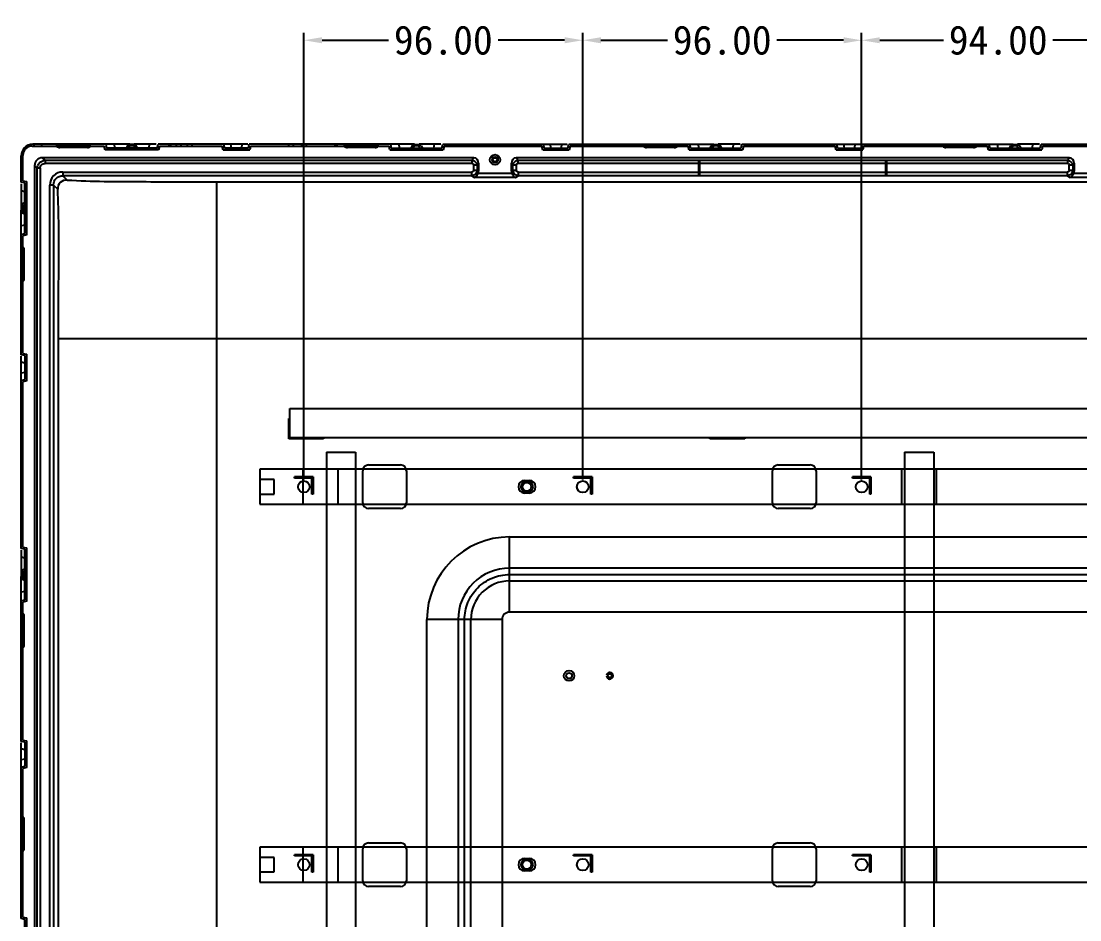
# Model space of a CAD drawing. Header units: millimetres. Extents: x 7835 to 8931, y -815 to 22.
# Drawn here: x 7835.2 to 8199.6, y -286.7 to 22.4 of the extents above; entities that cross this region are included whole.
import ezdxf

# ---------------------------------------------------------------- set-up
doc = ezdxf.new("R2010")
doc.units = ezdxf.units.MM
doc.header["$LTSCALE"] = 46.255
doc.header["$PDMODE"] = 3
doc.header["$PDSIZE"] = 0.3125
doc.layers.get('0').update_dxf_attribs({"linetype": 'CONTINUOUS'})
doc.layers.get('Defpoints').update_dxf_attribs({"linetype": 'CONTINUOUS'})
doc.styles.get("Standard").update_dxf_attribs({"font": 'simfang.ttf'})
doc.dimstyles.new('001', dxfattribs={"dimscale": 2.5, "dimtxt": 4, "dimasz": 2.5, "dimexe": 1, "dimexo": 1, "dimgap": 0.5, "dimtad": 0, "dimzin": 0, "dimdsep": 46, "dimtxsty": 'Standard', "dimcen": 0, "dimclrd": 2, "dimclre": 2, "dimclrt": 5, "dimadec": 0, "dimazin": 0, "dimtp": 0.01, "dimtm": 0.01, "dimtfac": 1, "dimtofl": 0, "dimtmove": 0, "dimatfit": 3, "dimldrblk": 'CLOSED', "dimfxl": 1, "dimtolj": 1, "dimtzin": 0, "dimarcsym": 0})

# ---------------------------------------------------------------- blocks, each defined once
blk = doc.blocks.new('00')
at = {"color": 1}
for p, q in [((7940.31, -125.82), (7940.31, -539.62)), ((7940.31, -125.82), (7950.31, -125.82)), ((7950.31, -125.82), (7950.31, -539.62))]:
    blk.add_line(p, q, dxfattribs=at)
blk = doc.blocks.new('001')
at = {"color": 1, "linetype": 'Continuous'}
for p, q in [((7927.68, -120.82), (7927.68, -110.82)), ((7927.68, -110.82), (8838.88, -110.82)), ((7927.68, -120.82), (8838.88, -120.82))]:
    blk.add_line(p, q, dxfattribs=at)
blk = doc.blocks.new('02')
at = {"color": 1}
for p, q in [((8139.28, -125.82), (8139.28, -539.62)), ((8139.28, -125.82), (8149.28, -125.82)), ((8149.28, -125.82), (8149.28, -539.62))]:
    blk.add_line(p, q, dxfattribs=at)
blk = doc.blocks.new('A$C61f20c2e')
at = {"color": 3, "linetype": 'Continuous'}
for p, q in [((37.5, 15), (48.5, 15)), ((178.5, 15), (189.5, 15)), ((458.5, 13.5), (0, 13.5)), ((0, 13.5), (0, 1.5)), ((15, 1.5), (15, 13.5)), ((27, 1.5), (27, 13.5)), ((35.5, 2), (35.5, 13)), ((50.5, 13), (50.5, 2)), ((176.5, 2), (176.5, 13)), ((191.5, 13), (191.5, 2)), ((221, 1.5), (221, 13.5)), ((233, 1.5), (233, 13.5)), ((5, 10), (0, 10)), ((5, 5), (5, 10)), ((91.2, 9.65), (92.8, 9.65)), ((0, 5), (5, 5)), ((92.8, 5.35), (91.2, 5.35)), ((0, 1.5), (458.5, 1.5)), ((48.5, 0), (37.5, 0)), ((189.5, 0), (178.5, 0))]:
    blk.add_line(p, q, dxfattribs=at)
for centre, radius, start, end in [((37.5, 13), 2, 90, 180), ((48.5, 13), 2, 0, 90), ((178.5, 13), 2, 90, 180), ((189.5, 13), 2, 0, 90), ((91.2, 7.5), 2.15, 90, 270), ((92.8, 7.5), 2.15, 270, 90), ((37.5, 2), 2, 180, 270), ((48.5, 2), 2, 270, 0), ((178.5, 2), 2, 180, 270), ((189.5, 2), 2, 270, 0)]:
    blk.add_arc(centre, radius, start, end, dxfattribs=at)
blk = doc.blocks.new('*D426')
at = {"color": 2, "lineweight": -2, "transparency": 16777216}
for p, q in [((8124.48, -135.22), (8124.48, 18.37)), ((8218.48, -135.22), (8218.48, 18.37)), ((8130.73, 15.87), (8152.63, 15.87)), ((8212.23, 15.87), (8190.33, 15.87))]:
    blk.add_line(p, q, dxfattribs=at)
at = {"color": 2, "transparency": 16777216}
for points in [[(8130.73, 16.91), (8130.73, 14.82), (8124.48, 15.87)], [(8212.23, 16.91), (8212.23, 14.82), (8218.48, 15.87)]]:
    blk.add_solid(points, dxfattribs=at)
at = {"layer": 'Defpoints', "color": 0, "transparency": 16777216}
for p in [(8124.48, 15.87), (8124.48, -137.72), (8218.48, -137.72)]:
    blk.add_point(p, dxfattribs=at)
at = {"color": 5, "transparency": 16777216, "insert": (8171.48, 15.87), "char_height": 10, "attachment_point": 5}
blk.add_mtext('\\A1;94.00', dxfattribs=at)
blk = doc.blocks.new('_CLOSED')
at = {"color": 0, "linetype": 'ByBlock'}
for p, q in [((0, 0), (-1, 0.167)), ((-1, 0.167), (-1, -0.167)), ((-1, -0.167), (0, 0)), ((-1, 0), (0, 0))]:
    blk.add_line(p, q, dxfattribs=at)
blk = doc.blocks.new('*D427')
at = {"color": 2, "lineweight": -2, "transparency": 16777216}
for p, q in [((8028.48, -135.22), (8028.48, 18.37)), ((8124.48, -135.22), (8124.48, 18.37)), ((8034.73, 15.87), (8057.63, 15.87)), ((8118.23, 15.87), (8095.33, 15.87))]:
    blk.add_line(p, q, dxfattribs=at)
at = {"color": 2, "transparency": 16777216}
for points in [[(8034.73, 16.91), (8034.73, 14.82), (8028.48, 15.87)], [(8118.23, 16.91), (8118.23, 14.82), (8124.48, 15.87)]]:
    blk.add_solid(points, dxfattribs=at)
at = {"layer": 'Defpoints', "color": 0, "transparency": 16777216}
for p in [(8028.48, 15.87), (8028.48, -137.72), (8124.48, -137.72)]:
    blk.add_point(p, dxfattribs=at)
at = {"color": 5, "transparency": 16777216, "insert": (8076.48, 15.87), "char_height": 10, "attachment_point": 5}
blk.add_mtext('\\A1;96.00', dxfattribs=at)
blk = doc.blocks.new('*D428')
at = {"color": 2, "lineweight": -2, "transparency": 16777216}
for p, q in [((7932.48, -135.22), (7932.48, 18.37)), ((8028.48, -135.22), (8028.48, 18.37)), ((7938.73, 15.87), (7961.63, 15.87)), ((8022.23, 15.87), (7999.33, 15.87))]:
    blk.add_line(p, q, dxfattribs=at)
at = {"color": 2, "transparency": 16777216}
for points in [[(7938.73, 16.91), (7938.73, 14.82), (7932.48, 15.87)], [(8022.23, 16.91), (8022.23, 14.82), (8028.48, 15.87)]]:
    blk.add_solid(points, dxfattribs=at)
at = {"layer": 'Defpoints', "color": 0, "transparency": 16777216}
for p in [(7932.48, 15.87), (7932.48, -137.72), (8028.48, -137.72)]:
    blk.add_point(p, dxfattribs=at)
at = {"color": 5, "transparency": 16777216, "insert": (7980.48, 15.87), "char_height": 10, "attachment_point": 5}
blk.add_mtext('\\A1;96.00', dxfattribs=at)

msp = doc.modelspace()

# ---------------------------------------------------------------- linework, layer by layer
at = {"color": 7, "linetype": 'Continuous'}
for p, q in [((7838.975, -20.52), (7847.475, -20.52)), ((7872.603, -19.92), (7839.175, -19.92)), ((7839.675, -20.52), (7839.675, -19.92)), ((7842.175, -19.92), (7842.175, -20.52)), ((7847.475, -20.563), (7847.475, -19.92)), ((7847.476, -20.023), (7847.475, -20.015)), ((7858.967, -20.065), (7847.484, -20.065)), ((7848.475, -20.433), (7848.475, -20.985)), ((7857.975, -20.433), (7848.475, -20.433)), ((7857.975, -20.985), (7848.475, -20.985)), ((7857.975, -20.985), (7857.975, -20.433)), ((7858.975, -20.52), (7858.975, -19.92)), ((7858.975, -20.52), (7863.798, -20.52)), ((7864.098, -21.82), (7863.798, -20.52)), ((7882.453, -21.82), (7864.098, -21.82)), ((7864.275, -19.92), (7864.575, -21.22)), ((7881.975, -21.22), (7864.575, -21.22)), ((7867.499, -21.22), (7867.199, -19.92)), ((7869.533, -21.82), (7869.533, -21.22)), ((7870.112, -21.22), (7870.112, -21.82)), ((7870.277, -21.82), (7870.277, -21.22)), ((7871.243, -21.22), (7871.243, -21.82)), ((7871.737, -20.42), (7871.275, -21.22)), ((7872.141, -21.22), (7872.603, -20.42)), ((7874.121, -20.02), (7872.43, -20.02)), ((7872.603, -20.02), (7872.603, -20.42)), ((7873.948, -20.42), (7872.603, -20.42)), ((7873.948, -20.42), (7873.948, -20.02)), ((7873.948, -20.42), (7874.409, -21.22)), ((7881.648, -19.92), (7874.121, -19.92)), ((7874.814, -20.42), (7875.275, -21.22)), ((7875.308, -21.82), (7875.308, -21.22)), ((7876.274, -21.22), (7876.274, -21.82)), ((7876.439, -21.82), (7876.439, -21.22)), ((7877.018, -21.22), (7877.018, -21.82)), ((7879.352, -19.92), (7879.052, -21.22)), ((7881.975, -21.22), (7882.275, -19.92)), ((7913.153, -19.92), (7882.275, -19.92)), ((7882.753, -20.52), (7882.453, -21.82)), ((7882.753, -20.52), (7904.398, -20.52)), ((7886.075, -20.52), (7886.075, -19.92)), ((7886.575, -19.92), (7886.575, -20.52)), ((7888.625, -20.52), (7888.625, -19.92)), ((7890.125, -19.92), (7890.125, -20.52)), ((7892.425, -20.52), (7892.425, -19.92)), ((7893.925, -19.92), (7893.925, -20.52)), ((7904.698, -21.82), (7904.398, -20.52)), ((7904.698, -21.82), (7913.853, -21.82)), ((7904.875, -19.92), (7905.175, -21.22)), ((7913.375, -21.22), (7905.175, -21.22)), ((7907.075, -21.82), (7907.075, -21.22)), ((7907.611, -21.22), (7907.311, -19.92)), ((7908.275, -21.22), (7908.275, -21.82)), ((7910.275, -21.82), (7910.275, -21.22)), ((7911.239, -19.92), (7910.939, -21.22)), ((7911.475, -21.22), (7911.475, -21.82)), ((7913.375, -21.22), (7913.675, -19.92)), ((7970.603, -19.92), (7913.675, -19.92)), ((7914.153, -20.52), (7913.853, -21.82)), ((7914.153, -20.52), (7946.475, -20.52)), ((7927.275, -20.52), (7927.275, -19.92)), ((7928.775, -19.92), (7928.775, -20.52)), ((7931.775, -20.52), (7931.775, -19.92)), ((7933.275, -19.92), (7933.275, -20.52)), ((7943.275, -20.52), (7943.275, -19.92)), ((7943.775, -19.92), (7943.775, -20.52)), ((7946.475, -20.563), (7946.475, -19.92)), ((7946.476, -20.023), (7946.475, -20.015)), ((7957.967, -20.065), (7946.484, -20.065)), ((7947.475, -20.433), (7947.475, -20.985)), ((7956.975, -20.433), (7947.475, -20.433)), ((7956.975, -20.985), (7947.475, -20.985)), ((7956.975, -20.985), (7956.975, -20.433)), ((7957.975, -20.563), (7957.975, -19.92)), ((7957.975, -20.015), (7957.975, -20.023)), ((7957.975, -20.52), (7961.798, -20.52)), ((7962.098, -21.82), (7961.798, -20.52)), ((7962.098, -21.82), (7980.453, -21.82)), ((7962.275, -19.92), (7962.575, -21.22)), ((7962.575, -21.22), (7979.975, -21.22)), ((7965.499, -21.22), (7965.199, -19.92)), ((7967.533, -21.82), (7967.533, -21.22)), ((7968.112, -21.22), (7968.112, -21.82)), ((7968.277, -21.82), (7968.277, -21.22)), ((7969.243, -21.22), (7969.243, -21.82)), ((7969.737, -20.42), (7969.275, -21.22)), ((7970.141, -21.22), (7970.603, -20.42)), ((7970.43, -20.02), (7972.121, -20.02)), ((7970.603, -20.02), (7970.603, -20.42)), ((7971.948, -20.42), (7970.603, -20.42)), ((7971.948, -20.42), (7971.948, -20.02)), ((7971.948, -20.42), (7972.409, -21.22)), ((7979.648, -19.92), (7972.121, -19.92)), ((7972.814, -20.42), (7973.275, -21.22)), ((7973.308, -21.82), (7973.308, -21.22)), ((7974.274, -21.22), (7974.274, -21.82)), ((7974.439, -21.82), (7974.439, -21.22)), ((7975.018, -21.22), (7975.018, -21.82)), ((7977.352, -19.92), (7977.052, -21.22)), ((7979.975, -21.22), (7980.275, -19.92)), ((7980.275, -19.92), (8023.153, -19.92)), ((7980.753, -20.52), (7980.453, -21.82)), ((7980.753, -20.52), (8014.398, -20.52)), ((7984.075, -20.52), (7984.075, -19.92)), ((7984.575, -19.92), (7984.575, -20.52)), ((8014.698, -21.82), (8014.398, -20.52)), ((8014.698, -21.82), (8023.853, -21.82)), ((8014.875, -19.92), (8015.175, -21.22)), ((8015.175, -21.22), (8023.375, -21.22)), ((8017.075, -21.82), (8017.075, -21.22)), ((8017.611, -21.22), (8017.311, -19.92)), ((8018.275, -21.22), (8018.275, -21.82)), ((8020.275, -21.82), (8020.275, -21.22)), ((8021.239, -19.92), (8020.939, -21.22)), ((8021.475, -21.22), (8021.475, -21.82)), ((8023.375, -21.22), (8023.675, -19.92)), ((8023.675, -19.92), (8073.603, -19.92)), ((8024.153, -20.52), (8023.853, -21.82)), ((8024.153, -20.52), (8049.475, -20.52)), ((8030.275, -20.52), (8030.275, -19.92)), ((8031.775, -19.92), (8031.775, -20.52)), ((8034.775, -20.52), (8034.775, -19.92)), ((8036.275, -19.92), (8036.275, -20.52)), ((8046.275, -20.52), (8046.275, -19.92)), ((8046.775, -19.92), (8046.775, -20.52)), ((8049.475, -20.563), (8049.475, -19.92)), ((8049.476, -20.023), (8049.475, -20.015)), ((8060.967, -20.065), (8049.484, -20.065)), ((8050.475, -20.433), (8050.475, -20.985)), ((8059.975, -20.433), (8050.475, -20.433)), ((8059.975, -20.985), (8050.475, -20.985)), ((8059.975, -20.985), (8059.975, -20.433)), ((8060.975, -20.563), (8060.975, -19.92)), ((8060.975, -20.015), (8060.975, -20.023)), ((8060.975, -20.52), (8064.798, -20.52)), ((8065.098, -21.82), (8064.798, -20.52)), ((8065.098, -21.82), (8083.453, -21.82)), ((8065.275, -19.92), (8065.575, -21.22)), ((8065.575, -21.22), (8082.975, -21.22)), ((8068.499, -21.22), (8068.199, -19.92)), ((8070.533, -21.82), (8070.533, -21.22)), ((8071.112, -21.22), (8071.112, -21.82)), ((8071.277, -21.82), (8071.277, -21.22)), ((8072.243, -21.22), (8072.243, -21.82)), ((8072.737, -20.42), (8072.275, -21.22)), ((8073.141, -21.22), (8073.603, -20.42)), ((8073.43, -20.02), (8075.121, -20.02)), ((8073.603, -20.02), (8073.603, -20.42)), ((8074.948, -20.42), (8073.603, -20.42)), ((8074.948, -20.42), (8074.948, -20.02)), ((8074.948, -20.42), (8075.409, -21.22)), ((8082.648, -19.92), (8075.121, -19.92)), ((8075.814, -20.42), (8076.275, -21.22)), ((8076.308, -21.82), (8076.308, -21.22)), ((8077.274, -21.22), (8077.274, -21.82)), ((8077.439, -21.82), (8077.439, -21.22)), ((8078.018, -21.22), (8078.018, -21.82)), ((8080.352, -19.92), (8080.052, -21.22)), ((8082.975, -21.22), (8083.275, -19.92)), ((8083.275, -19.92), (8124.153, -19.92)), ((8083.753, -20.52), (8083.453, -21.82)), ((8083.753, -20.52), (8115.398, -20.52)), ((8087.075, -20.52), (8087.075, -19.92)), ((8087.575, -19.92), (8087.575, -20.52)), ((8115.698, -21.82), (8115.398, -20.52)), ((8115.698, -21.82), (8124.853, -21.82)), ((8115.875, -19.92), (8116.175, -21.22)), ((8116.175, -21.22), (8124.375, -21.22)), ((8118.075, -21.82), (8118.075, -21.22)), ((8118.611, -21.22), (8118.311, -19.92)), ((8119.275, -21.22), (8119.275, -21.82)), ((8121.275, -21.82), (8121.275, -21.22)), ((8122.239, -19.92), (8121.939, -21.22)), ((8122.475, -21.22), (8122.475, -21.82)), ((8124.375, -21.22), (8124.675, -19.92)), ((8124.675, -19.92), (8176.603, -19.92)), ((8125.153, -20.52), (8124.853, -21.82)), ((8125.153, -20.52), (8152.475, -20.52)), ((8133.275, -20.52), (8133.275, -19.92)), ((8134.775, -19.92), (8134.775, -20.52)), ((8137.775, -20.52), (8137.775, -19.92)), ((8139.275, -19.92), (8139.275, -20.52)), ((8149.275, -20.52), (8149.275, -19.92)), ((8149.775, -19.92), (8149.775, -20.52)), ((8152.475, -20.563), (8152.475, -19.92)), ((8152.476, -20.023), (8152.475, -20.015)), ((8163.967, -20.065), (8152.484, -20.065)), ((8153.475, -20.433), (8153.475, -20.985)), ((8162.975, -20.433), (8153.475, -20.433)), ((8162.975, -20.985), (8153.475, -20.985)), ((8162.975, -20.985), (8162.975, -20.433)), ((8163.975, -20.563), (8163.975, -19.92)), ((8163.975, -20.015), (8163.975, -20.023)), ((8163.975, -20.52), (8167.798, -20.52)), ((8168.098, -21.82), (8167.798, -20.52)), ((8168.098, -21.82), (8186.453, -21.82)), ((8168.275, -19.92), (8168.575, -21.22)), ((8168.575, -21.22), (8185.975, -21.22)), ((8171.499, -21.22), (8171.199, -19.92)), ((8173.533, -21.82), (8173.533, -21.22)), ((8174.112, -21.22), (8174.112, -21.82)), ((8174.277, -21.82), (8174.277, -21.22)), ((8175.243, -21.22), (8175.243, -21.82)), ((8175.737, -20.42), (8175.275, -21.22)), ((8176.141, -21.22), (8176.603, -20.42)), ((8176.43, -20.02), (8178.121, -20.02)), ((8176.603, -20.02), (8176.603, -20.42)), ((8177.948, -20.42), (8176.603, -20.42)), ((8177.948, -20.42), (8177.948, -20.02)), ((8177.948, -20.42), (8178.409, -21.22)), ((8185.648, -19.92), (8178.121, -19.92)), ((8178.814, -20.42), (8179.275, -21.22)), ((8179.308, -21.82), (8179.308, -21.22)), ((8180.274, -21.22), (8180.274, -21.82)), ((8180.439, -21.82), (8180.439, -21.22)), ((8181.018, -21.22), (8181.018, -21.82)), ((8183.352, -19.92), (8183.052, -21.22)), ((8185.975, -21.22), (8186.275, -19.92)), ((8186.275, -19.92), (8227.153, -19.92)), ((8186.753, -20.52), (8186.453, -21.82)), ((8186.753, -20.52), (8218.398, -20.52)), ((8190.075, -20.52), (8190.075, -19.92)), ((8190.575, -19.92), (8190.575, -20.52)), ((7835.175, -32.92), (7835.175, -23.92)), ((7835.175, -24.42), (7835.775, -24.42)), ((7835.775, -32.443), (7835.775, -23.72)), ((7843.394, -25.42), (7842.555, -24.581)), ((7990.976, -24.581), (7842.555, -24.581)), ((7843.394, -25.42), (7843.394, -26.493)), ((7843.394, -25.42), (7990.399, -25.42)), ((7990.976, -24.581), (7990.399, -25.42)), ((7990.399, -26.493), (7990.399, -25.42)), ((8006.152, -25.42), (8005.575, -24.581)), ((8195.976, -24.581), (8005.575, -24.581)), ((8006.152, -25.42), (8006.152, -26.493)), ((8006.152, -25.42), (8195.399, -25.42)), ((8195.976, -24.581), (8195.399, -25.42)), ((8195.399, -26.493), (8195.399, -25.42)), ((7835.775, -26.92), (7835.175, -26.92)), ((7839.797, -27.339), (7839.797, -601.54)), ((7839.797, -27.339), (7840.636, -28.178)), ((7840.636, -601.056), (7840.636, -28.178)), ((7841.708, -28.178), (7840.636, -28.178)), ((7841.708, -28.178), (7841.708, -601.056)), ((7990.399, -26.493), (7843.394, -26.493)), ((7990.948, -28.842), (7990.948, -27.113)), ((7992.16, -27.113), (7990.948, -27.113)), ((7990.948, -28.842), (7992.16, -28.842)), ((7992.16, -27.113), (7992.622, -26.442)), ((7992.16, -27.113), (7992.16, -28.842)), ((7992.622, -29.133), (7992.16, -28.842)), ((7992.622, -26.442), (7992.622, -29.133)), ((8003.929, -29.133), (8003.929, -26.442)), ((8003.929, -26.442), (8004.391, -27.113)), ((8004.391, -28.842), (8003.929, -29.133)), ((8004.391, -28.842), (8004.391, -27.113)), ((8005.603, -27.113), (8004.391, -27.113)), ((8004.391, -28.842), (8005.603, -28.842)), ((8005.603, -27.113), (8005.603, -28.842)), ((8068.375, -26.493), (8006.152, -26.493)), ((8068.375, -30.326), (8068.375, -25.627)), ((8068.775, -25.627), (8068.375, -25.627)), ((8068.775, -30.326), (8068.775, -25.627)), ((8132.775, -26.493), (8068.775, -26.493)), ((8132.775, -30.326), (8132.775, -25.627)), ((8133.175, -25.627), (8132.775, -25.627)), ((8133.175, -30.326), (8133.175, -25.627)), ((8195.399, -26.493), (8133.175, -26.493)), ((8195.948, -28.842), (8195.948, -27.113)), ((8197.16, -27.113), (8195.948, -27.113)), ((8195.948, -28.842), (8197.16, -28.842)), ((8197.16, -27.113), (8197.622, -26.442)), ((8197.16, -27.113), (8197.16, -28.842)), ((8197.622, -29.133), (8197.16, -28.842)), ((8197.622, -26.442), (8197.622, -29.133)), ((7835.775, -32.443), (7837.075, -32.743)), ((7837.075, -51.097), (7837.075, -32.743)), ((7849.526, -29.46), (7849.526, -30.775)), ((7849.526, -29.46), (7990.277, -29.46)), ((7850.965, -32.215), (7849.526, -30.775)), ((7990.277, -30.775), (7849.526, -30.775)), ((7990.277, -30.775), (7990.277, -29.46)), ((7990.277, -30.775), (7991.219, -31.369)), ((8005.331, -31.369), (7991.219, -31.369)), ((7992.475, -29.866), (8004.076, -29.866)), ((8005.331, -31.369), (8006.273, -30.775)), ((8006.273, -29.46), (8006.273, -30.775)), ((8006.273, -29.46), (8068.375, -29.46)), ((8195.277, -30.775), (8006.273, -30.775)), ((8068.375, -30.326), (8068.775, -30.326)), ((8068.775, -29.46), (8132.775, -29.46)), ((8132.775, -30.326), (8133.175, -30.326)), ((8133.175, -29.46), (8195.277, -29.46)), ((8195.277, -30.775), (8195.277, -29.46)), ((8195.277, -30.775), (8196.219, -31.369)), ((8210.331, -31.369), (8196.219, -31.369)), ((8197.475, -29.866), (8209.076, -29.866)), ((7836.475, -33.22), (7835.175, -32.92)), ((7835.175, -33.547), (7835.175, -41.248)), ((7835.175, -35.843), (7836.475, -36.143)), ((7836.475, -50.62), (7836.475, -33.22)), ((7845.015, -599.21), (7845.015, -33.97)), ((7846.331, -33.97), (7845.015, -33.97)), ((7846.331, -33.97), (7846.331, -599.21)), ((7846.331, -33.97), (7847.756, -35.395)), ((7902.359, -32.829), (7902.359, -301.855)), ((7902.359, -32.829), (8864.192, -32.829)), ((7836.475, -39.92), (7835.675, -40.382)), ((7836.475, -38.177), (7837.075, -38.177)), ((7837.075, -38.757), (7836.475, -38.757)), ((7836.475, -38.921), (7837.075, -38.921)), ((7837.075, -39.887), (7836.475, -39.887)), ((7835.175, -92.32), (7835.175, -42.592)), ((7835.275, -42.765), (7835.275, -41.075)), ((7835.675, -41.248), (7835.275, -41.248)), ((7835.275, -42.592), (7835.675, -42.592)), ((7835.675, -41.248), (7836.475, -40.786)), ((7835.675, -41.248), (7835.675, -42.592)), ((7836.475, -43.054), (7835.675, -42.592)), ((7835.675, -43.458), (7836.475, -43.92)), ((7836.475, -43.953), (7837.075, -43.953)), ((7837.075, -44.918), (7836.475, -44.918)), ((7836.475, -45.083), (7837.075, -45.083)), ((7837.075, -45.663), (7836.475, -45.663)), ((7836.475, -47.697), (7835.175, -47.997)), ((7835.176, -50.92), (7836.475, -50.62)), ((7837.075, -51.097), (7835.775, -51.397)), ((7835.775, -55.42), (7835.775, -51.397)), ((7835.903, -55.42), (7835.198, -55.42)), ((7835.321, -55.401), (7835.321, -66.94)), ((7835.688, -66.12), (7835.688, -56.22)), ((7836.241, -56.22), (7835.688, -56.22)), ((7836.241, -66.12), (7836.241, -56.22)), ((7835.176, -66.92), (7835.903, -66.92)), ((7835.688, -66.12), (7836.241, -66.12)), ((7835.775, -91.843), (7835.775, -66.92)), ((7835.775, -70.22), (7835.175, -70.22)), ((7835.176, -69.72), (7835.775, -69.72)), ((7835.175, -79.07), (7835.775, -79.07)), ((7835.775, -80.57), (7835.175, -80.57)), ((7835.175, -82.87), (7835.775, -82.87)), ((7835.775, -84.37), (7835.175, -84.37)), ((7848.019, -598.236), (7848.019, -86.704)), ((7848.019, -86.704), (8336.504, -86.704)), ((7836.475, -92.62), (7835.175, -92.32)), ((7835.175, -158.92), (7835.175, -92.843)), ((7835.775, -91.843), (7837.075, -92.143)), ((7836.475, -92.62), (7836.475, -100.82)), ((7836.475, -94.52), (7837.075, -94.52)), ((7837.075, -101.297), (7837.075, -92.143)), ((7835.175, -94.756), (7836.475, -95.056)), ((7836.475, -98.384), (7835.175, -98.684)), ((7837.075, -95.72), (7836.475, -95.72)), ((7836.475, -97.72), (7837.075, -97.72)), ((7835.175, -101.12), (7836.475, -100.82)), ((7837.075, -101.297), (7835.775, -101.597)), ((7835.775, -158.443), (7835.775, -101.597)), ((7837.075, -98.92), (7836.475, -98.92)), ((7927.275, -121.22), (7927.275, -114.22)), ((7927.675, -114.22), (7927.275, -114.22)), ((7927.275, -121.22), (7927.275, -120.82)), ((7939.275, -121.22), (7927.275, -121.22)), ((7939.275, -120.82), (7939.275, -121.22)), ((8072.275, -121.22), (8072.275, -120.82)), ((8072.275, -120.82), (8084.275, -120.82)), ((8084.275, -121.22), (8072.275, -121.22)), ((8084.275, -120.82), (8084.275, -121.22)), ((7929.275, -134.72), (7929.275, -134.32)), ((7935.675, -134.32), (7929.275, -134.32)), ((7935.275, -134.72), (7929.275, -134.72)), ((7935.275, -140.32), (7935.275, -134.32)), ((7935.675, -134.32), (7935.675, -140.32)), ((8025.275, -134.72), (8025.275, -134.32)), ((8031.675, -134.32), (8025.275, -134.32)), ((8031.275, -134.72), (8025.275, -134.72)), ((8031.275, -140.32), (8031.275, -134.32)), ((8031.675, -134.32), (8031.675, -140.32)), ((8121.275, -134.72), (8121.275, -134.32)), ((8127.675, -134.32), (8121.275, -134.32)), ((8127.275, -134.72), (8121.275, -134.72)), ((8127.275, -140.32), (8127.275, -134.32)), ((8127.675, -134.32), (8127.675, -140.32)), ((7935.675, -140.32), (7935.275, -140.32)), ((8031.675, -140.32), (8031.275, -140.32)), ((8127.675, -140.32), (8127.275, -140.32)), ((7835.175, -154.62), (7835.775, -154.62)), ((7835.775, -155.12), (7835.175, -155.12)), ((8003.275, -180.844), (8003.275, -154.996)), ((8003.275, -154.996), (8763.275, -154.996)), ((7836.475, -159.22), (7835.175, -158.92)), ((7835.175, -159.547), (7835.175, -167.248)), ((7835.775, -158.443), (7837.075, -158.743)), ((7836.475, -176.62), (7836.475, -159.22)), ((7837.075, -177.097), (7837.075, -158.743)), ((7835.175, -161.843), (7836.475, -162.143)), ((7835.275, -168.765), (7835.275, -167.075)), ((7835.675, -167.248), (7835.275, -167.248)), ((7836.475, -165.92), (7835.675, -166.382)), ((7835.675, -167.248), (7836.475, -166.786)), ((7835.675, -167.248), (7835.675, -168.592)), ((7836.475, -164.177), (7837.075, -164.177)), ((7837.075, -164.757), (7836.475, -164.757)), ((7836.475, -164.921), (7837.075, -164.921)), ((7837.075, -165.887), (7836.475, -165.887)), ((8763.275, -165.708), (8003.275, -165.708)), ((7835.175, -225.32), (7835.175, -168.592)), ((7835.275, -168.592), (7835.675, -168.592)), ((7836.475, -169.054), (7835.675, -168.592)), ((7835.675, -169.458), (7836.475, -169.92)), ((7836.475, -169.953), (7837.075, -169.953)), ((7837.075, -170.918), (7836.475, -170.918)), ((7836.475, -171.083), (7837.075, -171.083)), ((8003.275, -167.941), (8763.275, -167.94)), ((8003.275, -170.12), (8763.275, -170.12)), ((7836.475, -173.697), (7835.175, -173.997)), ((7837.075, -171.663), (7836.475, -171.663)), ((7835.176, -176.92), (7836.475, -176.62)), ((7837.075, -177.097), (7835.775, -177.397)), ((7835.775, -181.42), (7835.775, -177.397)), ((7835.903, -181.42), (7835.198, -181.42)), ((7835.321, -181.401), (7835.321, -192.94)), ((8763.275, -180.844), (8003.275, -180.844)), ((7835.688, -192.12), (7835.688, -182.22)), ((7836.241, -182.22), (7835.688, -182.22)), ((7836.241, -192.12), (7836.241, -182.22)), ((7974.851, -552.395), (7974.851, -183.42)), ((8000.699, -183.42), (7974.851, -183.42)), ((7985.564, -183.42), (7985.567, -552.395)), ((7987.797, -552.396), (7987.793, -183.42)), ((7989.974, -552.397), (7989.974, -183.42)), ((8000.699, -183.42), (8000.699, -552.396)), ((7835.176, -192.92), (7835.903, -192.92)), ((7835.688, -192.12), (7836.241, -192.12)), ((7835.775, -224.843), (7835.775, -192.92)), ((7835.775, -196.22), (7835.175, -196.22)), ((7835.176, -195.72), (7835.775, -195.72)), ((7835.175, -204.72), (7835.775, -204.72)), ((7835.775, -206.22), (7835.175, -206.22)), ((7835.175, -209.22), (7835.775, -209.22)), ((7835.775, -210.72), (7835.175, -210.72)), ((7836.475, -225.62), (7835.175, -225.32)), ((7835.175, -286.22), (7835.175, -225.843)), ((7835.775, -224.843), (7837.075, -225.143)), ((7836.475, -225.62), (7836.475, -233.82)), ((7837.075, -234.297), (7837.075, -225.143)), ((7835.175, -227.756), (7836.475, -228.056)), ((7836.475, -227.52), (7837.075, -227.52)), ((7837.075, -228.72), (7836.475, -228.72)), ((7836.475, -231.384), (7835.175, -231.684)), ((7836.475, -230.72), (7837.075, -230.72)), ((7837.075, -231.92), (7836.475, -231.92)), ((7835.175, -234.12), (7836.475, -233.82)), ((7837.075, -234.297), (7835.775, -234.597)), ((7835.775, -251.42), (7835.775, -234.597)), ((7835.175, -248.22), (7835.775, -248.22)), ((7835.775, -248.72), (7835.176, -248.72)), ((7835.903, -251.42), (7835.198, -251.42)), ((7835.321, -251.401), (7835.321, -262.94)), ((7835.688, -262.12), (7835.688, -252.22)), ((7836.241, -252.22), (7835.688, -252.22)), ((7836.241, -262.12), (7836.241, -252.22)), ((7835.688, -262.12), (7836.241, -262.12)), ((7835.176, -262.92), (7835.903, -262.92)), ((7835.176, -265.72), (7835.775, -265.72)), ((7835.775, -285.743), (7835.775, -262.92)), ((7929.275, -264.72), (7929.275, -264.32)), ((7935.675, -264.32), (7929.275, -264.32)), ((7935.275, -264.72), (7929.275, -264.72)), ((7935.275, -270.32), (7935.275, -264.32)), ((7935.675, -264.32), (7935.675, -270.32)), ((8025.275, -264.72), (8025.275, -264.32)), ((8031.675, -264.32), (8025.275, -264.32)), ((8031.275, -264.72), (8025.275, -264.72)), ((8031.275, -270.32), (8031.275, -264.32)), ((8031.675, -264.32), (8031.675, -270.32)), ((8121.275, -264.72), (8121.275, -264.32)), ((8127.675, -264.32), (8121.275, -264.32)), ((8127.275, -264.72), (8121.275, -264.72)), ((8127.275, -270.32), (8127.275, -264.32)), ((8127.675, -264.32), (8127.675, -270.32)), ((7835.775, -266.22), (7835.175, -266.22)), ((7935.675, -270.32), (7935.275, -270.32)), ((8031.675, -270.32), (8031.275, -270.32)), ((8127.675, -270.32), (8127.275, -270.32)), ((7835.175, -274.72), (7835.775, -274.72)), ((7835.775, -276.22), (7835.175, -276.22)), ((7835.175, -279.22), (7835.775, -279.22)), ((7835.775, -280.72), (7835.175, -280.72)), ((7835.175, -283.102), (7835.775, -283.102)), ((7835.775, -284.22), (7835.175, -284.22)), ((7836.475, -286.52), (7835.175, -286.22)), ((7835.775, -285.743), (7837.075, -286.043)), ((7836.475, -303.92), (7836.475, -286.52)), ((7837.075, -304.397), (7837.075, -286.043))]:
    msp.add_line(p, q, dxfattribs=at)
for points in [[(7847.484, -20.065), (7847.479, -20.047), (7847.476, -20.031), (7847.476, -20.023)], [(7858.975, -20.015), (7858.975, -20.031), (7858.972, -20.047), (7858.967, -20.065)], [(7946.484, -20.065), (7946.479, -20.047), (7946.476, -20.031), (7946.476, -20.023)], [(7957.975, -20.023), (7957.975, -20.031), (7957.972, -20.047), (7957.967, -20.065)], [(8049.484, -20.065), (8049.479, -20.047), (8049.476, -20.031), (8049.476, -20.023)], [(8060.975, -20.023), (8060.975, -20.031), (8060.972, -20.047), (8060.967, -20.065)], [(8152.484, -20.065), (8152.479, -20.047), (8152.476, -20.031), (8152.476, -20.023)], [(8163.975, -20.023), (8163.975, -20.031), (8163.972, -20.047), (8163.967, -20.065)]]:
    msp.add_lwpolyline(points, dxfattribs=at)
for centre, radius in [((7998.275, -25.22), 1.75), ((7998.275, -25.22), 1), ((7998.275, -25.22), 0.7), ((8009.275, -137.72), 2), ((8009.275, -137.72), 1.5), ((8023.775, -202.72), 1.8), ((8023.775, -202.72), 1), ((8037.775, -202.72), 0.65), ((8009.275, -267.72), 2), ((8009.275, -267.72), 1.5)]:
    msp.add_circle(centre, radius, dxfattribs=at)
at = {"color": 7, "true_color": 0xffffff}
for centre in [(7932.475, -137.72), (8028.475, -137.72), (8124.475, -137.72), (7932.475, -267.72), (8028.475, -267.72), (8124.475, -267.72)]:
    msp.add_circle(centre, 2, dxfattribs=at)
at = {"color": 7, "linetype": 'Continuous'}
for centre, radius, start, end in [((7839.175, -23.92), 4, 90, 180), ((7838.975, -23.72), 3.2, 90, 180), ((7872.43, -20.82), 0.8, 90, 150), ((7874.121, -20.82), 0.8, 30, 90), ((7970.43, -20.82), 0.8, 90, 150), ((7972.121, -20.82), 0.8, 30, 90), ((8073.43, -20.82), 0.8, 90, 150), ((8075.121, -20.82), 0.8, 30, 90), ((8176.43, -20.82), 0.8, 90, 150), ((8178.121, -20.82), 0.8, 30, 90), ((7836.075, -41.075), 0.8, 120, 180), ((7836.075, -42.765), 0.8, 180, 240), ((8003.275, -183.42), 28.424, 90, 179.99973), ((7836.075, -167.075), 0.8, 120, 180), ((8003.275, -183.42), 17.711, 89.99999, 179.99999), ((7836.075, -168.765), 0.8, 180, 240), ((8003.275, -183.42), 13.299, 89.99999, 179.99999), ((8003.275, -183.42), 2.576, 89.99998, 180.00015), ((8037.775, -202.72), 1.15, 180, 171.52174)]:
    msp.add_arc(centre, radius, start, end, dxfattribs=at)
for centre, major_axis, ratio, start_param, end_param in [((7844.496, -29.281), (3.95, -3.95), 0.6444005, 2.5691639, 3.7140214), ((7990.197, -27.323), (1.699, 2.469), 0.7005829, -0.7944166, 0.4491787), ((8006.354, -27.323), (-1.699, 2.469), 0.7005829, -0.4491787, 0.7944166), ((8195.197, -27.323), (1.699, 2.469), 0.7005829, -0.7944166, 0.4491787), ((7990.197, -28.751), (2.151, -1.356), 0.8259647, 0.1298477, 0.4800705), ((8006.354, -28.751), (2.151, 1.356), 0.8259647, 2.6615221, 3.0117449), ((8195.197, -28.751), (2.151, -1.356), 0.8259647, 0.1298477, 0.4800705)]:
    msp.add_ellipse(centre, major_axis=major_axis, ratio=ratio, start_param=start_param, end_param=end_param, dxfattribs=at)
for points, knots in [([(7847.448, -20.52), (7847.448, -20.561), (7847.526, -20.793), (7847.789, -20.883), (7847.974, -20.928)], [0, 0, 0, 0, 0.1796935, 1, 1, 1, 1]), ([(7848.475, -20.433), (7848.396, -20.433), (7848.117, -20.417), (7847.83, -20.357), (7847.657, -20.253)], [0, 0, 0, 0, 0.2813085, 1, 1, 1, 1]), ([(7857.975, -20.985), (7858.061, -20.985), (7858.358, -20.968), (7858.667, -20.898), (7858.84, -20.775)], [0, 0, 0, 0, 0.287821, 1, 1, 1, 1]), ([(7858.967, -20.065), (7858.956, -20.1), (7858.838, -20.275), (7858.622, -20.342), (7858.46, -20.38)], [0, 0, 0, 0, 0.1815915, 1, 1, 1, 1]), ([(7872.603, -20.42), (7872.536, -20.398), (7872.309, -20.335), (7872.063, -20.293), (7871.899, -20.326)], [0, 0, 0, 0, 0.2959556, 1, 1, 1, 1]), ([(7874.339, -20.326), (7874.317, -20.329), (7874.274, -20.336), (7874.231, -20.345), (7874.208, -20.349)], [0, 0, 0, 0, 0.4899725, 1, 1, 1, 1]), ([(7874.814, -20.42), (7874.8, -20.396), (7874.664, -20.286), (7874.476, -20.308), (7874.339, -20.326)], [0, 0, 0, 0, 0.1680295, 1, 1, 1, 1]), ([(7946.448, -20.52), (7946.448, -20.561), (7946.526, -20.793), (7946.789, -20.883), (7946.974, -20.928)], [0, 0, 0, 0, 0.1796935, 1, 1, 1, 1]), ([(7947.475, -20.433), (7947.398, -20.433), (7947.124, -20.418), (7946.843, -20.36), (7946.671, -20.261)], [0, 0, 0, 0, 0.2796912, 1, 1, 1, 1]), ([(7956.975, -20.985), (7957.061, -20.985), (7957.358, -20.968), (7957.667, -20.898), (7957.84, -20.775)], [0, 0, 0, 0, 0.287821, 1, 1, 1, 1]), ([(7957.967, -20.065), (7957.956, -20.101), (7957.832, -20.281), (7957.608, -20.348), (7957.439, -20.385)], [0, 0, 0, 0, 0.1804028, 1, 1, 1, 1]), ([(7970.603, -20.42), (7970.536, -20.398), (7970.309, -20.335), (7970.063, -20.293), (7969.899, -20.326)], [0, 0, 0, 0, 0.2959556, 1, 1, 1, 1]), ([(7972.339, -20.326), (7972.317, -20.329), (7972.274, -20.336), (7972.231, -20.345), (7972.208, -20.349)], [0, 0, 0, 0, 0.4899725, 1, 1, 1, 1]), ([(7972.814, -20.42), (7972.8, -20.396), (7972.664, -20.286), (7972.476, -20.308), (7972.339, -20.326)], [0, 0, 0, 0, 0.1680295, 1, 1, 1, 1]), ([(8049.448, -20.52), (8049.448, -20.561), (8049.526, -20.793), (8049.789, -20.883), (8049.974, -20.928)], [0, 0, 0, 0, 0.1796935, 1, 1, 1, 1]), ([(8050.475, -20.433), (8050.398, -20.433), (8050.124, -20.418), (8049.843, -20.36), (8049.671, -20.261)], [0, 0, 0, 0, 0.2796912, 1, 1, 1, 1]), ([(8059.975, -20.985), (8060.061, -20.985), (8060.358, -20.968), (8060.667, -20.898), (8060.84, -20.775)], [0, 0, 0, 0, 0.287821, 1, 1, 1, 1]), ([(8060.967, -20.065), (8060.956, -20.101), (8060.832, -20.281), (8060.608, -20.348), (8060.439, -20.385)], [0, 0, 0, 0, 0.1804028, 1, 1, 1, 1]), ([(8073.603, -20.42), (8073.536, -20.398), (8073.309, -20.335), (8073.063, -20.293), (8072.899, -20.326)], [0, 0, 0, 0, 0.2959556, 1, 1, 1, 1]), ([(8075.339, -20.326), (8075.317, -20.329), (8075.274, -20.336), (8075.231, -20.345), (8075.208, -20.349)], [0, 0, 0, 0, 0.4899725, 1, 1, 1, 1]), ([(8075.814, -20.42), (8075.8, -20.396), (8075.664, -20.286), (8075.476, -20.308), (8075.339, -20.326)], [0, 0, 0, 0, 0.1680295, 1, 1, 1, 1]), ([(8152.448, -20.52), (8152.448, -20.561), (8152.526, -20.793), (8152.789, -20.883), (8152.974, -20.928)], [0, 0, 0, 0, 0.1796935, 1, 1, 1, 1]), ([(8153.475, -20.433), (8153.396, -20.433), (8153.117, -20.417), (8152.83, -20.357), (8152.657, -20.253)], [0, 0, 0, 0, 0.2813085, 1, 1, 1, 1]), ([(8162.975, -20.985), (8163.061, -20.985), (8163.358, -20.968), (8163.667, -20.898), (8163.84, -20.775)], [0, 0, 0, 0, 0.287821, 1, 1, 1, 1]), ([(8163.967, -20.065), (8163.956, -20.1), (8163.838, -20.275), (8163.622, -20.342), (8163.46, -20.38)], [0, 0, 0, 0, 0.1815915, 1, 1, 1, 1]), ([(8176.603, -20.42), (8176.536, -20.398), (8176.309, -20.335), (8176.063, -20.293), (8175.899, -20.326)], [0, 0, 0, 0, 0.2959556, 1, 1, 1, 1]), ([(8178.339, -20.326), (8178.317, -20.329), (8178.274, -20.336), (8178.231, -20.345), (8178.208, -20.349)], [0, 0, 0, 0, 0.4899725, 1, 1, 1, 1]), ([(8178.814, -20.42), (8178.8, -20.396), (8178.664, -20.286), (8178.476, -20.308), (8178.339, -20.326)], [0, 0, 0, 0, 0.1680295, 1, 1, 1, 1]), ([(7840.636, -28.178), (7840.722, -27.494), (7841.343, -26.128), (7842.71, -25.504), (7843.394, -25.42)], [0, 0, 0, 0, 0.5000378, 1, 1, 1, 1]), ([(7990.399, -25.42), (7990.823, -25.495), (7991.631, -25.908), (7992.076, -26.7), (7992.16, -27.113)], [0, 0, 0, 0, 0.505269, 1, 1, 1, 1]), ([(8004.391, -27.113), (8004.471, -26.7), (8004.922, -25.909), (8005.728, -25.495), (8006.152, -25.42)], [0, 0, 0, 0, 0.4943597, 1, 1, 1, 1]), ([(8195.399, -25.42), (8195.823, -25.495), (8196.631, -25.908), (8197.076, -26.7), (8197.16, -27.113)], [0, 0, 0, 0, 0.505269, 1, 1, 1, 1]), ([(7841.708, -28.178), (7841.709, -27.742), (7842.004, -26.788), (7842.958, -26.493), (7843.394, -26.493)], [0, 0, 0, 0, 0.5002796, 1, 1, 1, 1]), ([(7992.16, -28.842), (7992.111, -29.321), (7991.677, -30.261), (7990.746, -30.722), (7990.277, -30.775)], [0, 0, 0, 0, 0.5046717, 1, 1, 1, 1]), ([(7990.948, -28.842), (7990.948, -29.007), (7990.797, -29.357), (7990.443, -29.46), (7990.277, -29.46)], [0, 0, 0, 0, 0.4986267, 1, 1, 1, 1]), ([(7990.399, -26.493), (7990.549, -26.493), (7990.871, -26.634), (7990.948, -26.961), (7990.948, -27.113)], [0, 0, 0, 0, 0.4972804, 1, 1, 1, 1]), ([(8006.273, -30.775), (8005.804, -30.722), (8004.874, -30.261), (8004.44, -29.321), (8004.391, -28.842)], [0, 0, 0, 0, 0.4953247, 1, 1, 1, 1]), ([(8005.603, -27.113), (8005.603, -26.961), (8005.68, -26.634), (8006.002, -26.493), (8006.152, -26.493)], [0, 0, 0, 0, 0.5034333, 1, 1, 1, 1]), ([(8006.273, -29.46), (8006.107, -29.46), (8005.755, -29.356), (8005.603, -29.007), (8005.603, -28.842)], [0, 0, 0, 0, 0.501892, 1, 1, 1, 1]), ([(8195.948, -28.842), (8195.948, -29.007), (8195.797, -29.357), (8195.443, -29.46), (8195.277, -29.46)], [0, 0, 0, 0, 0.4986267, 1, 1, 1, 1]), ([(8197.16, -28.842), (8197.111, -29.321), (8196.677, -30.261), (8195.746, -30.722), (8195.277, -30.775)], [0, 0, 0, 0, 0.5046717, 1, 1, 1, 1]), ([(8195.399, -26.493), (8195.549, -26.493), (8195.872, -26.634), (8195.948, -26.961), (8195.948, -27.113)], [0, 0, 0, 0, 0.4973471, 1, 1, 1, 1]), ([(7849.526, -29.46), (7848.369, -29.46), (7845.919, -30.364), (7845.015, -32.814), (7845.015, -33.97)], [0, 0, 0, 0, 0.5000989, 1, 1, 1, 1]), ([(7846.331, -33.97), (7846.297, -33.14), (7846.876, -31.32), (7848.696, -30.741), (7849.526, -30.775)], [0, 0, 0, 0, 0.5000979, 1, 1, 1, 1]), ([(7850.965, -32.215), (7850.136, -32.167), (7848.315, -32.748), (7847.712, -34.565), (7847.756, -35.395)], [0, 0, 0, 0, 0.5000075, 1, 1, 1, 1]), ([(7850.965, -32.215), (7859.508, -32.704), (7876.653, -32.759), (7893.782, -32.829), (7902.359, -32.829)], [0, 0, 0, 0, 0.499415, 1, 1, 1, 1]), ([(7991.219, -31.369), (7991.345, -31.313), (7991.904, -30.945), (7992.268, -30.347), (7992.475, -29.866)], [0, 0, 0, 0, 0.2082969, 1, 1, 1, 1]), ([(8004.076, -29.866), (8004.152, -30.041), (8004.447, -30.625), (8004.904, -31.177), (8005.331, -31.369)], [0, 0, 0, 0, 0.2900634, 1, 1, 1, 1]), ([(8196.219, -31.369), (8196.345, -31.313), (8196.904, -30.945), (8197.268, -30.347), (8197.475, -29.866)], [0, 0, 0, 0, 0.2082969, 1, 1, 1, 1]), ([(7848.019, -86.704), (7848.019, -78.146), (7848.105, -61.047), (7848.206, -43.929), (7847.756, -35.395)], [0, 0, 0, 0, 0.5003619, 1, 1, 1, 1]), ([(7835.675, -40.382), (7835.651, -40.396), (7835.542, -40.53), (7835.563, -40.717), (7835.582, -40.853)], [0, 0, 0, 0, 0.1684637, 1, 1, 1, 1]), ([(7835.675, -42.592), (7835.654, -42.659), (7835.59, -42.885), (7835.549, -43.13), (7835.582, -43.294)], [0, 0, 0, 0, 0.295612, 1, 1, 1, 1]), ([(7835.321, -55.401), (7835.354, -55.401), (7835.537, -55.463), (7835.607, -55.672), (7835.643, -55.818)], [0, 0, 0, 0, 0.1793389, 1, 1, 1, 1]), ([(7836.241, -56.22), (7836.241, -56.151), (7836.226, -55.915), (7836.173, -55.665), (7836.072, -55.528)], [0, 0, 0, 0, 0.2876244, 1, 1, 1, 1]), ([(7835.688, -66.12), (7835.688, -66.187), (7835.675, -66.419), (7835.622, -66.661), (7835.528, -66.8)], [0, 0, 0, 0, 0.2855838, 1, 1, 1, 1]), ([(7835.903, -66.92), (7835.932, -66.92), (7836.096, -66.859), (7836.156, -66.673), (7836.19, -66.541)], [0, 0, 0, 0, 0.1787309, 1, 1, 1, 1]), ([(7835.675, -166.382), (7835.651, -166.396), (7835.542, -166.53), (7835.563, -166.717), (7835.582, -166.853)], [0, 0, 0, 0, 0.1684637, 1, 1, 1, 1]), ([(7835.675, -168.592), (7835.654, -168.659), (7835.59, -168.885), (7835.549, -169.13), (7835.582, -169.294)], [0, 0, 0, 0, 0.295612, 1, 1, 1, 1]), ([(7987.797, -183.42), (7987.792, -181.406), (7988.592, -177.331), (7992.045, -172.189), (7997.187, -168.738), (8001.261, -167.936), (8003.275, -167.94)], [0, 0, 0, 0, 0.250029, 0.4999977, 0.7499665, 1, 1, 1, 1]), ([(7835.321, -181.401), (7835.354, -181.401), (7835.537, -181.463), (7835.607, -181.672), (7835.643, -181.818)], [0, 0, 0, 0, 0.1793389, 1, 1, 1, 1]), ([(7836.241, -182.22), (7836.241, -182.151), (7836.226, -181.915), (7836.173, -181.665), (7836.072, -181.528)], [0, 0, 0, 0, 0.2876244, 1, 1, 1, 1]), ([(7835.688, -192.12), (7835.688, -192.187), (7835.675, -192.419), (7835.622, -192.661), (7835.528, -192.8)], [0, 0, 0, 0, 0.2855838, 1, 1, 1, 1]), ([(7835.903, -192.92), (7835.932, -192.92), (7836.096, -192.859), (7836.156, -192.673), (7836.19, -192.541)], [0, 0, 0, 0, 0.1787309, 1, 1, 1, 1]), ([(7835.321, -251.401), (7835.354, -251.401), (7835.537, -251.463), (7835.607, -251.672), (7835.643, -251.818)], [0, 0, 0, 0, 0.1793389, 1, 1, 1, 1]), ([(7836.241, -252.22), (7836.241, -252.151), (7836.226, -251.915), (7836.173, -251.665), (7836.072, -251.528)], [0, 0, 0, 0, 0.2876244, 1, 1, 1, 1]), ([(7835.688, -262.12), (7835.688, -262.187), (7835.675, -262.419), (7835.622, -262.661), (7835.528, -262.8)], [0, 0, 0, 0, 0.2855838, 1, 1, 1, 1]), ([(7835.903, -262.92), (7835.932, -262.92), (7836.096, -262.859), (7836.156, -262.673), (7836.19, -262.541)], [0, 0, 0, 0, 0.1787309, 1, 1, 1, 1])]:
    msp.add_open_spline(points, degree=3, knots=knots, dxfattribs=at)
for points in [[(7847.657, -20.253), (7847.584, -20.209), (7847.509, -20.146), (7847.484, -20.065)], [(7847.974, -20.928), (7848.137, -20.968), (7848.307, -20.985), (7848.475, -20.985)], [(7858.46, -20.38), (7858.302, -20.417), (7858.138, -20.433), (7857.975, -20.433)], [(7858.84, -20.775), (7858.922, -20.716), (7859.003, -20.621), (7859.003, -20.52)], [(7871.899, -20.326), (7871.838, -20.339), (7871.768, -20.366), (7871.737, -20.42)], [(7874.208, -20.349), (7874.12, -20.368), (7874.033, -20.392), (7873.948, -20.42)], [(7946.671, -20.261), (7946.593, -20.216), (7946.511, -20.151), (7946.484, -20.065)], [(7946.974, -20.928), (7947.137, -20.968), (7947.307, -20.985), (7947.475, -20.985)], [(7957.439, -20.385), (7957.287, -20.418), (7957.131, -20.433), (7956.975, -20.433)], [(7957.84, -20.775), (7957.922, -20.716), (7958.003, -20.621), (7958.003, -20.52)], [(7969.899, -20.326), (7969.838, -20.339), (7969.768, -20.366), (7969.737, -20.42)], [(7972.208, -20.349), (7972.12, -20.368), (7972.033, -20.392), (7971.948, -20.42)], [(8049.671, -20.261), (8049.593, -20.216), (8049.511, -20.151), (8049.484, -20.065)], [(8049.974, -20.928), (8050.137, -20.968), (8050.307, -20.985), (8050.475, -20.985)], [(8060.439, -20.385), (8060.287, -20.418), (8060.131, -20.433), (8059.975, -20.433)], [(8060.84, -20.775), (8060.922, -20.716), (8061.003, -20.621), (8061.003, -20.52)], [(8072.899, -20.326), (8072.838, -20.339), (8072.768, -20.366), (8072.737, -20.42)], [(8075.208, -20.349), (8075.12, -20.368), (8075.033, -20.392), (8074.948, -20.42)], [(8152.657, -20.253), (8152.584, -20.209), (8152.509, -20.146), (8152.484, -20.065)], [(8152.974, -20.928), (8153.137, -20.968), (8153.307, -20.985), (8153.475, -20.985)], [(8163.46, -20.38), (8163.302, -20.417), (8163.138, -20.433), (8162.975, -20.433)], [(8163.84, -20.775), (8163.922, -20.716), (8164.003, -20.621), (8164.003, -20.52)], [(8175.899, -20.326), (8175.838, -20.339), (8175.768, -20.366), (8175.737, -20.42)], [(8178.208, -20.349), (8178.12, -20.368), (8178.033, -20.392), (8177.948, -20.42)], [(7835.582, -40.853), (7835.589, -40.907), (7835.599, -40.96), (7835.611, -41.013)], [(7835.582, -43.294), (7835.594, -43.356), (7835.621, -43.426), (7835.675, -43.458)], [(7835.611, -41.013), (7835.628, -41.092), (7835.65, -41.171), (7835.675, -41.248)], [(7835.643, -55.818), (7835.675, -55.949), (7835.688, -56.085), (7835.688, -56.22)], [(7836.072, -55.528), (7836.033, -55.474), (7835.97, -55.42), (7835.903, -55.42)], [(7835.528, -66.8), (7835.482, -66.869), (7835.404, -66.94), (7835.321, -66.94)], [(7836.19, -66.541), (7836.226, -66.404), (7836.241, -66.261), (7836.241, -66.12)], [(7835.582, -166.853), (7835.589, -166.907), (7835.599, -166.96), (7835.611, -167.013)], [(7835.611, -167.013), (7835.628, -167.092), (7835.65, -167.171), (7835.675, -167.248)], [(7835.582, -169.294), (7835.594, -169.356), (7835.621, -169.426), (7835.675, -169.458)], [(7835.643, -181.818), (7835.675, -181.949), (7835.688, -182.085), (7835.688, -182.22)], [(7836.072, -181.528), (7836.033, -181.474), (7835.97, -181.42), (7835.903, -181.42)], [(7835.528, -192.8), (7835.482, -192.869), (7835.404, -192.94), (7835.321, -192.94)], [(7836.19, -192.541), (7836.226, -192.404), (7836.241, -192.261), (7836.241, -192.12)], [(7836.072, -251.528), (7836.033, -251.474), (7835.97, -251.42), (7835.903, -251.42)], [(7835.643, -251.818), (7835.675, -251.949), (7835.688, -252.085), (7835.688, -252.22)], [(7836.19, -262.541), (7836.226, -262.404), (7836.241, -262.261), (7836.241, -262.12)], [(7835.528, -262.8), (7835.482, -262.869), (7835.404, -262.94), (7835.321, -262.94)]]:
    msp.add_open_spline(points, degree=3, dxfattribs=at)

# ---------------------------------------------------------------- block references
at = {"color": 2}
for name, p in [('001', (0, 0)), ('00', (0, 0)), ('02', (0, 0)), ('A$C61f20c2e', (7917.275, -145.22)), ('A$C61f20c2e', (7917.275, -275.22))]:
    msp.add_blockref(name, p, dxfattribs=at)

# ---------------------------------------------------------------- dimensions: what is measured, and where the dimension line sits
for base, p1, p2, picture, middle in [((7932.475, 15.866), (8028.475, -137.72), (7932.475, -137.72), '*D428', (7980.475, 15.866)), ((8028.475, 15.866), (8124.475, -137.72), (8028.475, -137.72), '*D427', (8076.475, 15.866)), ((8124.475, 15.866), (8218.475, -137.72), (8124.475, -137.72), '*D426', (8171.475, 15.866))]:
    dim = msp.add_linear_dim(base=base, p1=p1, p2=p2, dimstyle='001', override={"dimtmove": 1}, dxfattribs=at)
    dim.commit()
    dim.dimension.update_dxf_attribs({"geometry": picture, "text_midpoint": middle})

doc.saveas('drawing.dxf')
